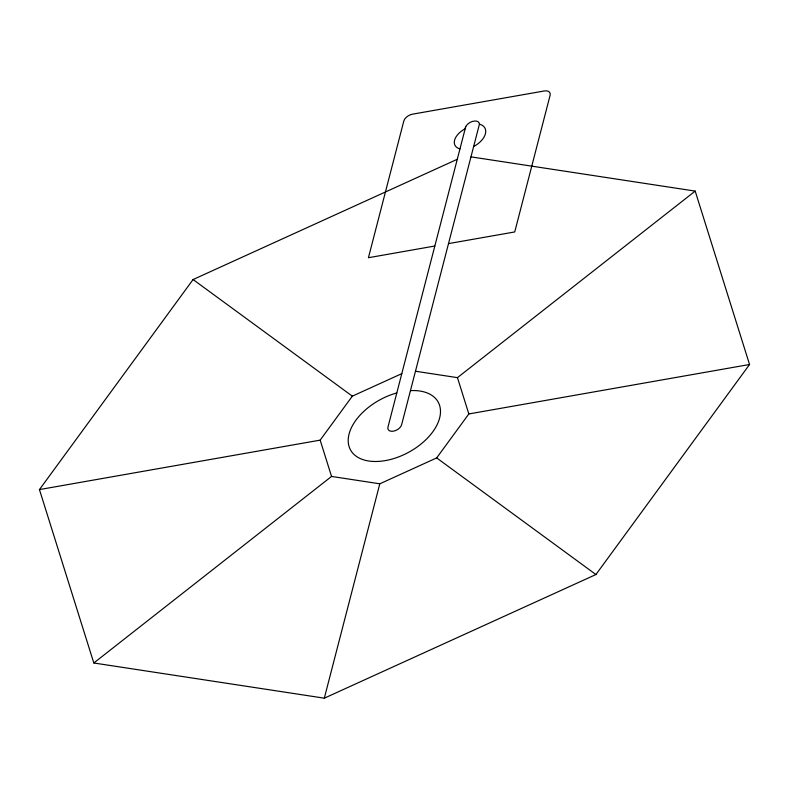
<?xml version="1.0" encoding="UTF-8"?>
<svg xmlns="http://www.w3.org/2000/svg" width="789" height="789" viewBox="0 0 789 789"><rect width="100%" height="100%" fill="white"/><g stroke="black" fill="none" stroke-linecap="round" stroke-linejoin="round"><path stroke-width="1.18" d="M457.304 159.27L193.078 279.543L39.45 489.584L93.812 662.987L324.309 698.176L379.805 483.805L436.672 457.916L468.834 413.949L749.55 364.498L695.188 191.096L470.964 156.863M459.987 148.894A16.382 9.813 -28.5 0 1 454.572 140.235A16.382 9.813 -28.5 0 1 465.204 128.755A7.703 4.616 -28.5 0 1 472.246 121.496A7.703 4.616 -28.5 0 1 479.426 124.179L401.621 424.738A7.535 4.517 -28.5 0 1 393.435 431.169A7.535 4.517 -28.5 0 1 387.951 427.155L465.717 126.674M39.45 489.584L320.166 440.134L352.328 396.157L401.798 373.641M324.309 698.176L595.922 574.54L749.55 364.498M93.812 662.987L331.548 476.438L379.805 483.805M415.468 371.234L457.452 377.645L695.188 191.096M434.838 246.02L368.424 257.717L403.81 121.023A8.048 4.823 -28.5 0 1 412.548 114.168L544.272 90.972A8.048 4.823 -28.5 0 1 550.12 95.252L514.734 231.946L448.507 243.614M193.078 279.543L352.328 396.157M436.672 457.916L595.922 574.54M457.452 377.645L468.834 413.949M320.166 440.134L331.548 476.438M479.426 124.179A18.147 10.868 -28.5 0 1 485.422 133.765A18.147 10.868 -28.5 0 1 473.656 146.488M410.448 390.624A49.924 29.903 -28.5 0 1 427.174 438.428A49.924 29.903 -28.5 0 1 351.312 451.249A49.924 29.903 -28.5 0 1 396.808 392.932"/></g></svg>
